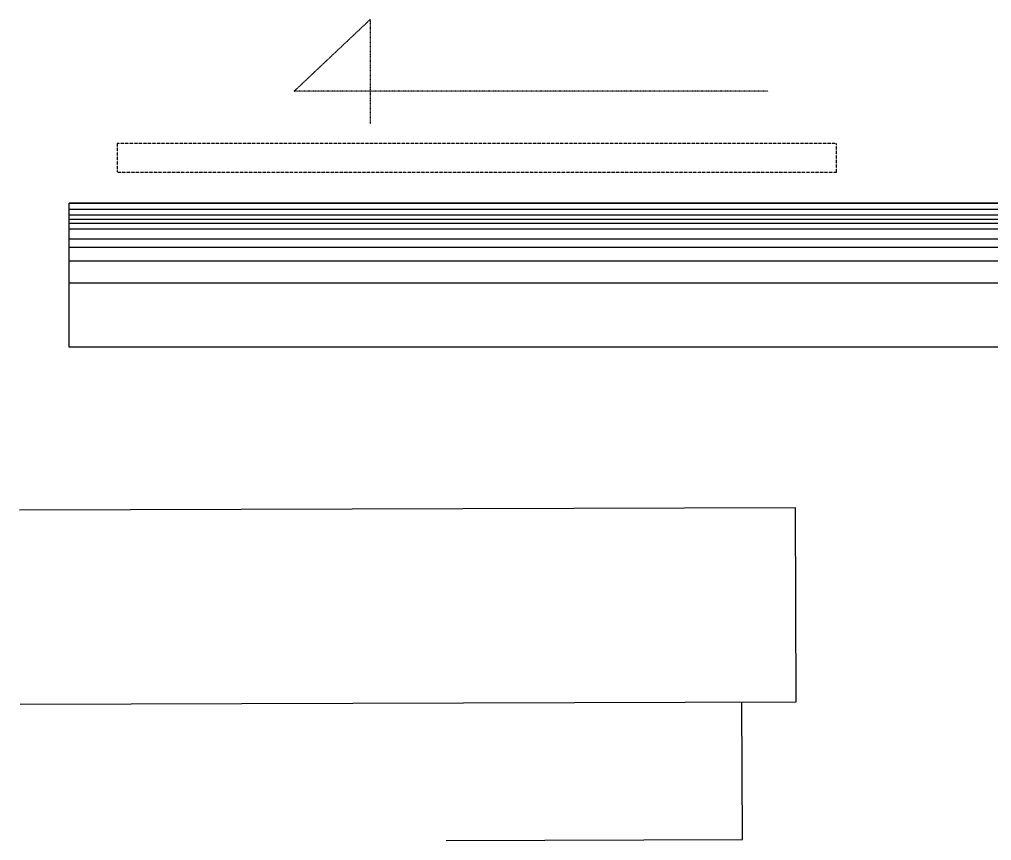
# Model space of a CAD drawing. Header units: millimetres. Extents: x 2822564 to 2991989, y -324396 to -253399.
# Drawn here: x 2925628 to 2926641, y -296563 to -295707 of the extents above; entities that cross this region are included whole.
import ezdxf

# ---------------------------------------------------------------- set-up
doc = ezdxf.new("R2010")
doc.units = ezdxf.units.MM
doc.linetypes.add('Grid Line', pattern=[0.022225, 0.0127, -0.003175, 0.003175, -0.003175])
doc.linetypes.add('HIDDEN', pattern=[0.375, 0.25, -0.125])
doc.layers.add('Azbilt', color=10, linetype='Continuous')
doc.layers.add('Sliding Door 1500', color=54, linetype='Continuous')

# ---------------------------------------------------------------- blocks, each defined once
blk = doc.blocks.new('Azbilt UP25-N')
at = {"layer": 'Azbilt', "color": 85, "true_color": 0x58ba48}
for points in [[(1919055.1, -343248.4), (1919863.9, -343245.9), (1919863.3, -343043.7), (1919054.4, -343046.2)], [(1919499.3, -343390.6), (1919808, -343389.6), (1919807.5, -343246)]]:
    blk.add_lwpolyline(points, dxfattribs=at)
blk = doc.blocks.new('Sliding Door 1500')
at = {"layer": 'Sliding Door 1500', "color": 30, "ltscale": 5000, "true_color": 0xf26722, "extrusion": (0, 6.69664e-08, 1)}
for p, q in [((336932.3, -1959426.2), (340032.3, -1959426.2)), ((336932.3, -1959449.2, 0), (340032.3, -1959449.2, 0)), ((336932.3, -1959463.7, 0), (340032.3, -1959463.7, 0)), ((336932.3, -1959472.1, 0), (340032.3, -1959472.1, 0)), ((336932.3, -1959482.5, 0), (340032.3, -1959482.5, 0)), ((336932.3, -1959488.7, 0), (340032.3, -1959488.7, 0)), ((336932.3, -1959492.9, 0), (340032.3, -1959492.9, 0)), ((336932.3, -1959497.1, 0), (340032.3, -1959497.1, 0)), ((336932.3, -1959503.3, 0), (340032.3, -1959503.3, 0)), ((336932.3, -1959509.6, 0), (340032.3, -1959509.6, 0))]:
    blk.add_line(p, q, dxfattribs=at)
at = {"layer": 'Sliding Door 1500', "color": 30, "ltscale": 5000, "true_color": 0xf26722, "extrusion": (0, 6.69664e-08, 1), "elevation": -0.1}
blk.add_lwpolyline([(340032.3, -1959509.6), (336932.3, -1959509.6), (336932.3, -1959359.6), (340032.3, -1959359.6)], close=True, dxfattribs=at)
at = {"layer": 'Sliding Door 1500', "color": 3, "linetype": 'HIDDEN', "extrusion": (0, 6.69664e-08, 1), "elevation": -0.1}
blk.add_lwpolyline([(339232.3, -1959572), (339982.3, -1959572), (339982.3, -1959542), (339232.3, -1959542)], close=True, dxfattribs=at)
at = {"layer": 'Sliding Door 1500', "color": 3, "linetype": 'Grid Line', "extrusion": (0, 6.69664e-08, 1), "elevation": -0.1}
blk.add_lwpolyline([(339303.7, -1959626.4), (339797.7, -1959626.4), (339718.4, -1959701.3), (339718.4, -1959592.6)], dxfattribs=at)

msp = doc.modelspace()

# ---------------------------------------------------------------- block references
at = {"layer": 'Azbilt'}
msp.add_blockref('Azbilt UP25-N', (1006573.5, 46827.4), dxfattribs=at)

# ---------------------------------------------------------------- next in the draw order: block references
at = {"rotation": 180}
msp.add_blockref('Sliding Door 1500', (3265712, -2255408.5, 0), dxfattribs=at)

doc.saveas('drawing.dxf')
